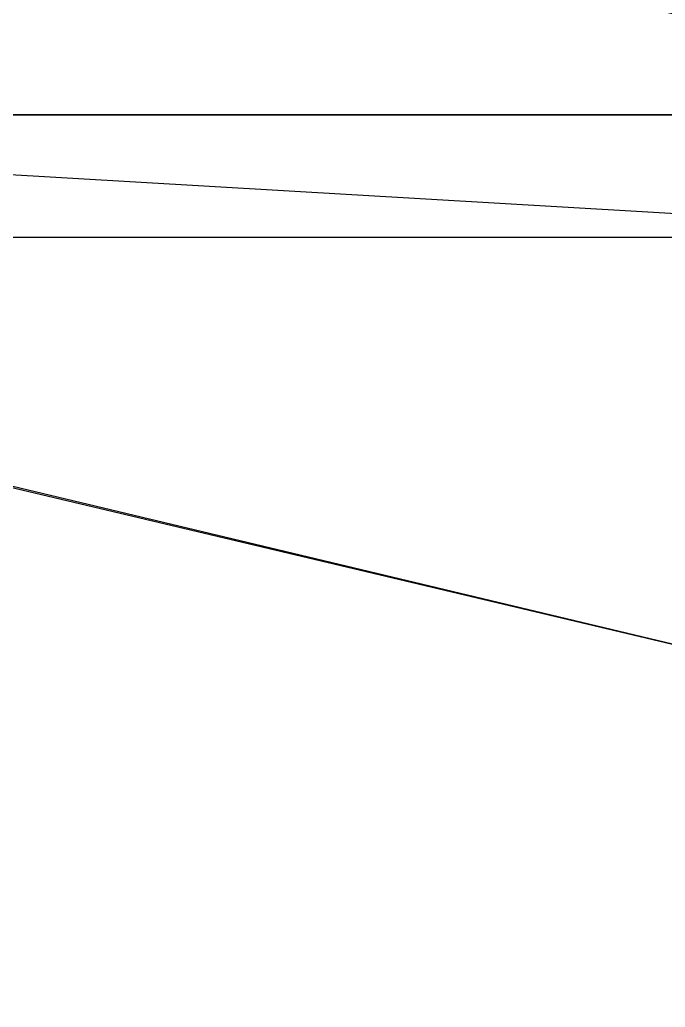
# Model space of a CAD drawing. Header units: feet. Extents: x -84 to 198, y -22 to 181.
# Drawn here: x 94.204 to 95.613, y 26.125 to 28.279 of the extents above; entities that cross this region are included whole.
import ezdxf

# ---------------------------------------------------------------- set-up
doc = ezdxf.new("R2010")
doc.units = ezdxf.units.FT
doc.layers.add('A-LINEA', color=7, linetype='CONTINUOUS')
doc.layers.add('A-MURO-CONCRETO', color=8, linetype='CONTINUOUS')

msp = doc.modelspace()

# ---------------------------------------------------------------- linework, layer by layer
at = {"layer": 'A-LINEA'}
for points in [[(126.2667, 36.6311), (119.2267, 38.2978), (119.16, 37.9644), (109.12, 40.3378), (105.48, 24.9378), (96.3733, 27.2578), (96.2667, 26.7644), (92.6933, 27.6178), (92.1333, 25.2311), (89.6, 14.5378), (77.3867, 17.4311), (77.2267, 16.7778), (73.6667, 17.6178), (72.7067, 13.6044), (71.9067, 10.1778)], [(96.5733, 28.0711), (96.2667, 26.7644), (91.88, 27.8044), (92.1867, 29.0978), (96.5733, 28.0711)]]:
    msp.add_lwpolyline(points, dxfattribs=at)
at = {"layer": 'A-MURO-CONCRETO'}
for points in [[(92.1867, 29.0978), (96.5733, 28.0711), (91.9467, 28.0711), (92.1867, 29.0978), (92.1867, 29.0978)], [(91.9467, 28.0711), (91.88, 27.8044), (96.5067, 27.8044), (91.9467, 28.0711)], [(91.9467, 28.0711), (96.5733, 28.0711), (96.5067, 27.8044), (91.9467, 28.0711), (91.9467, 28.0711)], [(91.88, 27.8044), (96.5067, 27.8044), (96.2667, 26.7644), (91.88, 27.8044), (91.88, 27.8044)]]:
    msp.add_lwpolyline(points, dxfattribs=at)

doc.saveas('drawing.dxf')
